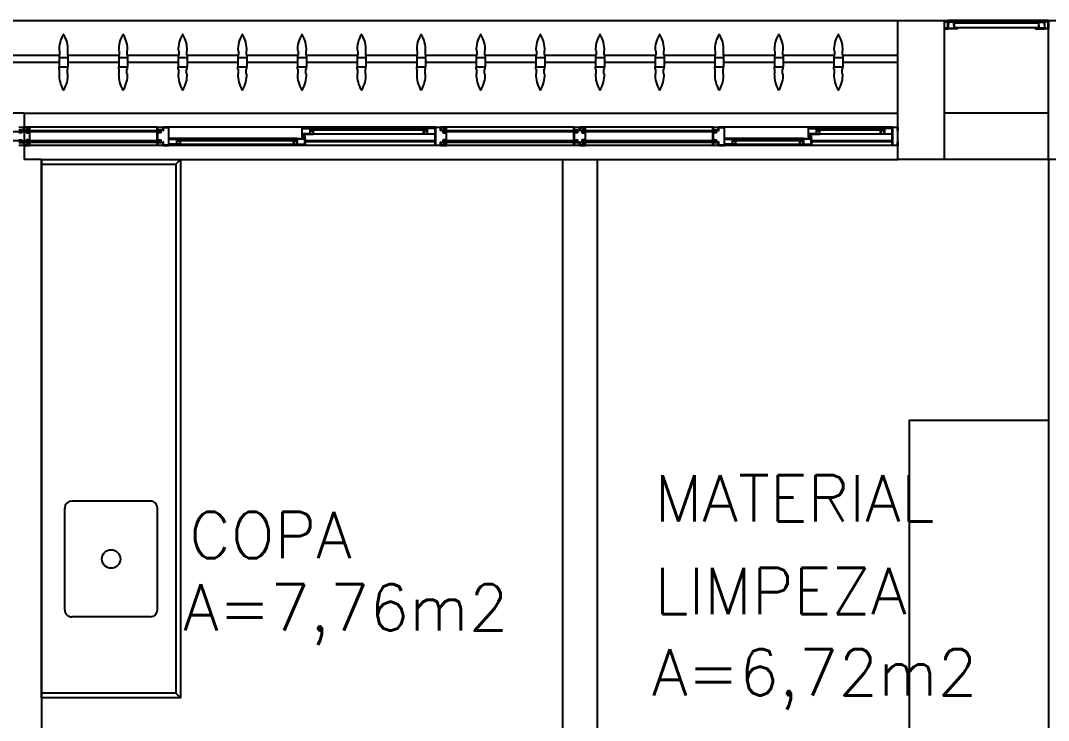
# Model space of a CAD drawing. Header units: millimetres. Extents: x 2128 to 2646, y 1972 to 2207.
# Drawn here: x 2380.021 to 2384.461, y 2112.943 to 2115.965 of the extents above; entities that cross this region are included whole.
import ezdxf

# ---------------------------------------------------------------- set-up
doc = ezdxf.new("R2010")
doc.units = ezdxf.units.MM
doc.linetypes.add('HIDDEN', pattern=[0.375, 0.25, -0.125])
for name, color, linetype in [('AR-ALV', 2, 'Continuous'), ('AR-BRISES', 1, 'Continuous'), ('AR-ESQ', 1, 'Continuous'), ('AR-ESTC', 3, 'Continuous'), ('AR-PEITORIL', 1, 'Continuous'), ('BC-CUBA', 1, 'Continuous'), ('BGR- VISTA', 12, 'Continuous'), ('BR-PAINEL', 1, 'Continuous'), ('BR-SUPORTE', 1, 'Continuous'), ('COZ1', 1, 'Continuous'), ('DT-ESQ-BAGUETE-C', 1, 'Continuous'), ('DT-ESQ-BAGUETE-V', 1, 'Continuous'), ('DT-ESQ-CHAPA DOBRADA-V', 1, 'Continuous'), ('DT-ESQ-MARCO-V', 1, 'Continuous'), ('DT-ESQ-PERFIL CADEIRA-C', 2, 'Continuous'), ('DT-ESQ-PERFIL CADEIRA-V', 2, 'Continuous'), ('DT-ESQ-PERFIL U SIMPLES-C', 2, 'Continuous'), ('DT-ESQ-PERFIL U-C', 2, 'Continuous'), ('DT-ESQ-PERFIL U-V', 1, 'Continuous'), ('DT-ESQ-VENEZIANA-C', 1, 'Continuous'), ('DT-ESQ-VENEZIANA-V', 1, 'Continuous'), ('DT-ESQ-VIDRO-C', 2, 'Continuous'), ('DT-ESQ-VIDRO-PROJ', 32, 'HIDDEN'), ('DT-ESQ-VIDRO-V', 71, 'Continuous'), ('DT-TXTMOD', 1, 'Continuous'), ('ibio', 2, 'Continuous'), ('TEXTO', 2, 'Continuous'), ('Área', 2, 'Continuous')]:
    doc.layers.add(name, color=color, linetype=linetype)
doc.styles.add('S10', font='simplex.shx', dxfattribs={"height": 0.1})
doc.styles.add('UNB-100', font='simplex.shx', dxfattribs={"height": 0.2})

# ---------------------------------------------------------------- blocks, each defined once
blk = doc.blocks.new('CUBAbnc-01P')
at = {"layer": 'COZ1'}
for p, q in [((-0.25, -0.4705), (-0.25, -0.1305)), ((-0.22, -0.1005), (0.22, -0.1005)), ((0.25, -0.4705), (0.25, -0.1305)), ((-0.22, -0.5005), (0.22, -0.5005))]:
    blk.add_line(p, q, dxfattribs=at)
blk.add_circle((0, -0.3005), 0.04, dxfattribs=at)
for centre, start, end in [((-0.22, -0.1305), 90, 180), ((0.22, -0.1305), 0, 90), ((-0.22, -0.4705), 180, 270), ((0.22, -0.4705), 270, 0)]:
    blk.add_arc(centre, 0.03, start, end, dxfattribs=at)
blk = doc.blocks.new('BGR3')
at = {"layer": 'BGR- VISTA'}
for p, q in [((0.58, 2.305), (0.6, 2.325)), ((0, 2.305), (0.58, 2.305)), ((0.58, 2.305), (0.58, 0.02)), ((0.58, 0.02), (0, 0.02)), ((0.6, 0), (0.58, 0.02))]:
    blk.add_line(p, q, dxfattribs=at)
blk.add_lwpolyline([(0.6, 2.325), (0.6, 0), (0, 0), (0, 2.325)], close=True, dxfattribs=at)
at = {"layer": 'BC-CUBA', "rotation": 89.99999999999999}
blk.add_blockref('CUBAbnc-01P', (0, 0.6), dxfattribs=at)
blk = doc.blocks.new('BGR4')
at = {"layer": 'BGR- VISTA'}
blk.add_lwpolyline([(0, 2.325), (0, 0), (-0.6, 0), (-0.6, 2.325)], close=True, dxfattribs=at)
blk = doc.blocks.new('EF21-P')
at = {"layer": 'DT-ESQ-BAGUETE-C', "ltscale": 0.1}
for points in [[(0.4225, -0.08), (0.409, -0.08), (0.409, -0.0785), (0.422, -0.0785, 0.414214), (0.4225, -0.078), (0.4225, -0.067, 0.414214), (0.422, -0.0665), (0.409, -0.0665), (0.409, -0.065), (0.4225, -0.065, -0.414214), (0.424, -0.0665), (0.424, -0.0785, -0.414214)], [(0.7015, -0.08), (0.715, -0.08), (0.715, -0.0785), (0.702, -0.0785, -0.414214), (0.7015, -0.078), (0.7015, -0.067, -0.414214), (0.702, -0.0665), (0.715, -0.0665), (0.715, -0.065), (0.7015, -0.065, 0.414214), (0.7, -0.0665), (0.7, -0.0785, 0.414214)], [(2.61, -0.08), (2.5965, -0.08), (2.5965, -0.0785), (2.6095, -0.0785, 0.414214), (2.61, -0.078), (2.61, -0.067, 0.414214), (2.6095, -0.0665), (2.5965, -0.0665), (2.5965, -0.065), (2.61, -0.065, -0.414214), (2.6115, -0.0665), (2.6115, -0.0785, -0.414214)], [(3.1015, -0.08), (3.115, -0.08), (3.115, -0.0785), (3.102, -0.0785, -0.414214), (3.1015, -0.078), (3.1015, -0.067, -0.414214), (3.102, -0.0665), (3.115, -0.0665), (3.115, -0.065), (3.1015, -0.065, 0.414214), (3.1, -0.0665), (3.1, -0.0785, 0.414214)], [(0.0735, -0.125), (0.06, -0.125), (0.06, -0.1235), (0.073, -0.1235, 0.414214), (0.0735, -0.123), (0.0735, -0.112, 0.414214), (0.073, -0.1115), (0.06, -0.1115), (0.06, -0.11), (0.0735, -0.11, -0.414214), (0.075, -0.1115), (0.075, -0.1235, -0.414214)], [(0.339, -0.125), (0.3525, -0.125), (0.3525, -0.1235), (0.3395, -0.1235, -0.414214), (0.339, -0.123), (0.339, -0.112, -0.414214), (0.3395, -0.1115), (0.3525, -0.1115), (0.3525, -0.11), (0.339, -0.11, 0.414214), (0.3375, -0.1115), (0.3375, -0.1235, 0.414214)], [(2.0485, -0.125), (2.035, -0.125), (2.035, -0.1235), (2.048, -0.1235, 0.414214), (2.0485, -0.123), (2.0485, -0.112, 0.414214), (2.048, -0.1115), (2.035, -0.1115), (2.035, -0.11), (2.0485, -0.11, -0.414214), (2.05, -0.1115), (2.05, -0.1235, -0.414214)], [(2.5265, -0.125), (2.54, -0.125), (2.54, -0.1235), (2.527, -0.1235, -0.414214), (2.5265, -0.123), (2.5265, -0.112, -0.414214), (2.527, -0.1115), (2.54, -0.1115), (2.54, -0.11), (2.5265, -0.11, 0.414214), (2.525, -0.1115), (2.525, -0.1235, 0.414214)]]:
    blk.add_lwpolyline(points, format="xyb", close=True, dxfattribs=at)
at = {"layer": 'DT-ESQ-BAGUETE-V', "ltscale": 0.1}
for p, q in [((0.4225, -0.065), (0.7015, -0.065)), ((2.61, -0.065), (3.1015, -0.065)), ((0.0735, -0.11), (0.339, -0.11)), ((2.0485, -0.11), (2.5265, -0.11))]:
    blk.add_line(p, q, dxfattribs=at)
at = {"layer": 'DT-ESQ-CHAPA DOBRADA-V', "ltscale": 0.1}
for p, q in [((0.025, -0.077), (0.374, -0.077)), ((0.025, -0.08), (0.374, -0.08)), ((2, -0.077), (2.5615, -0.077)), ((2, -0.08), (2.5615, -0.08))]:
    blk.add_line(p, q, dxfattribs=at)
at = {"layer": 'DT-ESQ-MARCO-V', "ltscale": 0.1}
for p, q in [((0.7985, -0.06), (1.3515, -0.06)), ((1.3985, -0.06), (1.9515, -0.06)), ((3.1985, -0.06), (3.7515, -0.06)), ((0.7985, -0.14), (1.3515, -0.14)), ((1.3985, -0.14), (1.9515, -0.14)), ((3.1985, -0.14), (3.7515, -0.14))]:
    blk.add_line(p, q, dxfattribs=at)
at = {"layer": 'DT-ESQ-PERFIL CADEIRA-C', "ltscale": 0.1}
for p, q in [((0.376, -0.0885), (0.4225, -0.0885)), ((0.75, -0.0885), (0.7015, -0.0885)), ((2.5635, -0.0885), (2.61, -0.0885)), ((3.15, -0.0885), (3.1015, -0.0885)), ((0.025, -0.1335), (0.0735, -0.1335)), ((0.3855, -0.1335), (0.339, -0.1335)), ((2, -0.1335), (2.0485, -0.1335)), ((2.573, -0.1335), (2.5265, -0.1335))]:
    blk.add_line(p, q, dxfattribs=at)
for points in [[(0.4225, -0.087, -1), (0.4225, -0.09), (0.376, -0.09, -0.414214), (0.374, -0.088), (0.374, -0.067, -0.414214), (0.376, -0.065), (0.4075, -0.065, -0.414214), (0.409, -0.0665), (0.409, -0.087)], [(0.409, -0.0885, -0.198913), (0.4079, -0.0881, -0.198913), (0.4075, -0.087), (0.4075, -0.067, 0.414214), (0.407, -0.0665), (0.376, -0.0665, 0.414214), (0.3755, -0.067), (0.3755, -0.088, 0.414214), (0.376, -0.0885)], [(0.7015, -0.09), (0.75, -0.09), (0.75, -0.0885), (0.715, -0.0885, 0.198912), (0.7161, -0.0881, 0.198913), (0.7165, -0.087), (0.7165, -0.067, -0.414214), (0.717, -0.0665), (0.75, -0.0665), (0.75, -0.065), (0.7165, -0.065, 0.414214), (0.715, -0.0665), (0.715, -0.0785), (0.715, -0.08), (0.715, -0.087), (0.7015, -0.087, 1)], [(2.61, -0.087, -1), (2.61, -0.09), (2.5635, -0.09, -0.414214), (2.5615, -0.088), (2.5615, -0.067, -0.414214), (2.5635, -0.065), (2.595, -0.065, -0.414214), (2.5965, -0.0665), (2.5965, -0.087)], [(2.5965, -0.0885, -0.198913), (2.5954, -0.0881, -0.198913), (2.595, -0.087), (2.595, -0.067, 0.414214), (2.5945, -0.0665), (2.5635, -0.0665, 0.414214), (2.563, -0.067), (2.563, -0.088, 0.414214), (2.5635, -0.0885)], [(3.1015, -0.09), (3.15, -0.09), (3.15, -0.0885), (3.115, -0.0885, 0.198912), (3.1161, -0.0881, 0.198913), (3.1165, -0.087), (3.1165, -0.067, -0.414214), (3.117, -0.0665), (3.15, -0.0665), (3.15, -0.065), (3.1165, -0.065, 0.414214), (3.115, -0.0665), (3.115, -0.0785), (3.115, -0.08), (3.115, -0.087), (3.1015, -0.087, 1)], [(0.0735, -0.135), (0.025, -0.135), (0.025, -0.1335), (0.06, -0.1335, -0.198912), (0.0589, -0.1331, -0.198913), (0.0585, -0.132), (0.0585, -0.112, 0.414214), (0.058, -0.1115), (0.025, -0.1115), (0.025, -0.11), (0.0585, -0.11, -0.414214), (0.06, -0.1115), (0.06, -0.1235), (0.06, -0.125), (0.06, -0.132), (0.0735, -0.132, -1)], [(0.339, -0.132, 1), (0.339, -0.135), (0.3855, -0.135, 0.414214), (0.3875, -0.133), (0.3875, -0.112, 0.414214), (0.3855, -0.11), (0.354, -0.11, 0.414214), (0.3525, -0.1115), (0.3525, -0.132)], [(0.3525, -0.1335, 0.198913), (0.3536, -0.1331, 0.198913), (0.354, -0.132), (0.354, -0.112, -0.414214), (0.3545, -0.1115), (0.3855, -0.1115, -0.414214), (0.386, -0.112), (0.386, -0.133, -0.414214), (0.3855, -0.1335)], [(2.0485, -0.135), (2, -0.135), (2, -0.1335), (2.035, -0.1335, -0.198912), (2.0339, -0.1331, -0.198913), (2.0335, -0.132), (2.0335, -0.112, 0.414214), (2.033, -0.1115), (2, -0.1115), (2, -0.11), (2.0335, -0.11, -0.414214), (2.035, -0.1115), (2.035, -0.1235), (2.035, -0.125), (2.035, -0.132), (2.0485, -0.132, -1)], [(2.5265, -0.132, 1), (2.5265, -0.135), (2.573, -0.135, 0.414214), (2.575, -0.133), (2.575, -0.112, 0.414214), (2.573, -0.11), (2.5415, -0.11, 0.414214), (2.54, -0.1115), (2.54, -0.132)], [(2.54, -0.1335, 0.198913), (2.5411, -0.1331, 0.198913), (2.5415, -0.132), (2.5415, -0.112, -0.414214), (2.542, -0.1115), (2.573, -0.1115, -0.414214), (2.5735, -0.112), (2.5735, -0.133, -0.414214), (2.573, -0.1335)]]:
    blk.add_lwpolyline(points, format="xyb", close=True, dxfattribs=at)
at = {"layer": 'DT-ESQ-PERFIL CADEIRA-V', "ltscale": 0.1}
for p, q in [((0.4075, -0.09), (0.7015, -0.09)), ((2.595, -0.09), (3.1015, -0.09)), ((0.0735, -0.135), (0.339, -0.135)), ((2.0485, -0.135), (2.5265, -0.135))]:
    blk.add_line(p, q, dxfattribs=at)
at = {"layer": 'DT-ESQ-PERFIL U SIMPLES-C', "ltscale": 0.1}
for points in [[(0.376, -0.102), (0.384, -0.102), (0.384, -0.1005), (0.376, -0.1005, -0.414214), (0.3755, -0.1), (0.3755, -0.092, -0.414214), (0.376, -0.0915), (0.384, -0.0915), (0.384, -0.09), (0.376, -0.09, 0.414214), (0.374, -0.092), (0.374, -0.1, 0.414214)], [(0.3855, -0.098), (0.3775, -0.098), (0.3775, -0.0995), (0.3855, -0.0995, -0.414214), (0.386, -0.1), (0.386, -0.108, -0.414214), (0.3855, -0.1085), (0.3775, -0.1085), (0.3775, -0.11), (0.3855, -0.11, 0.414214), (0.3875, -0.108), (0.3875, -0.1, 0.414214)], [(2.5635, -0.102), (2.5715, -0.102), (2.5715, -0.1005), (2.5635, -0.1005, -0.414214), (2.563, -0.1), (2.563, -0.092, -0.414214), (2.5635, -0.0915), (2.5715, -0.0915), (2.5715, -0.09), (2.5635, -0.09, 0.414214), (2.5615, -0.092), (2.5615, -0.1, 0.414214)], [(2.573, -0.098), (2.565, -0.098), (2.565, -0.0995), (2.573, -0.0995, -0.414214), (2.5735, -0.1), (2.5735, -0.108, -0.414214), (2.573, -0.1085), (2.565, -0.1085), (2.565, -0.11), (2.573, -0.11, 0.414214), (2.575, -0.108), (2.575, -0.1, 0.414214)]]:
    blk.add_lwpolyline(points, format="xyb", close=True, dxfattribs=at)
at = {"layer": 'DT-ESQ-PERFIL U-C', "ltscale": 0.1}
for points in [[(0, -0.0615, -0.414214), (0.0015, -0.06), (0.0235, -0.06, -0.414214), (0.025, -0.0615), (0.025, -0.1385, -0.414214), (0.0235, -0.14), (0.0015, -0.14, -0.414214), (0, -0.1385), (0, -0.125), (0.0015, -0.125), (0.0015, -0.138, 0.414214), (0.002, -0.1385), (0.023, -0.1385, 0.414214), (0.0235, -0.138), (0.0235, -0.062, 0.414214), (0.023, -0.0615), (0.002, -0.0615, 0.414214), (0.0015, -0.062), (0.0015, -0.075), (0, -0.075)], [(0.775, -0.0615, 0.414214), (0.7735, -0.06), (0.7515, -0.06, 0.414214), (0.75, -0.0615), (0.75, -0.1385, 0.414214), (0.7515, -0.14), (0.7735, -0.14, 0.414214), (0.775, -0.1385), (0.775, -0.125), (0.7735, -0.125), (0.7735, -0.138, -0.414214), (0.773, -0.1385), (0.752, -0.1385, -0.414214), (0.7515, -0.138), (0.7515, -0.062, -0.414214), (0.752, -0.0615), (0.773, -0.0615, -0.414214), (0.7735, -0.062), (0.7735, -0.075), (0.775, -0.075)], [(0.8, -0.1285), (0.8, -0.1385, -0.414214), (0.7985, -0.14), (0.7765, -0.14, -0.414214), (0.775, -0.1385), (0.775, -0.125), (0.7765, -0.125), (0.7765, -0.138, 0.414214), (0.777, -0.1385), (0.798, -0.1385, 0.414214), (0.7985, -0.138), (0.7985, -0.1285), (0.7855, -0.1285, -0.414214), (0.784, -0.127), (0.784, -0.117, -0.414214), (0.7855, -0.1155), (0.7985, -0.1155), (0.7985, -0.0845), (0.7855, -0.0845, -0.414214), (0.784, -0.083), (0.784, -0.073, -0.414214), (0.7855, -0.0715), (0.7985, -0.0715), (0.7985, -0.062, 0.414214), (0.798, -0.0615), (0.777, -0.0615, 0.414214), (0.7765, -0.062), (0.7765, -0.075), (0.775, -0.075), (0.775, -0.0615, -0.414214), (0.7765, -0.06), (0.7985, -0.06, -0.414214), (0.8, -0.0615), (0.8, -0.0715, -0.414214), (0.7985, -0.073), (0.7855, -0.073), (0.7855, -0.083), (0.7985, -0.083), (0.7985, -0.083, -0.414214), (0.8, -0.0845), (0.8, -0.1155, -0.414214), (0.7985, -0.117), (0.7985, -0.117), (0.7855, -0.117), (0.7855, -0.127), (0.7985, -0.127, -0.414214)], [(1.35, -0.1285), (1.35, -0.1385, 0.414214), (1.3515, -0.14), (1.3735, -0.14, 0.414214), (1.375, -0.1385), (1.375, -0.125), (1.3735, -0.125), (1.3735, -0.138, -0.414214), (1.373, -0.1385), (1.352, -0.1385, -0.414214), (1.3515, -0.138), (1.3515, -0.1285), (1.3645, -0.1285, 0.414214), (1.366, -0.127), (1.366, -0.117, 0.414214), (1.3645, -0.1155), (1.3515, -0.1155), (1.3515, -0.0845), (1.3645, -0.0845, 0.414214), (1.366, -0.083), (1.366, -0.073, 0.414214), (1.3645, -0.0715), (1.3515, -0.0715), (1.3515, -0.062, -0.414214), (1.352, -0.0615), (1.373, -0.0615, -0.414214), (1.3735, -0.062), (1.3735, -0.075), (1.375, -0.075), (1.375, -0.0615, 0.414214), (1.3735, -0.06), (1.3515, -0.06, 0.414214), (1.35, -0.0615), (1.35, -0.0715, 0.414214), (1.3515, -0.073), (1.3645, -0.073), (1.3645, -0.083), (1.3515, -0.083), (1.3515, -0.083, 0.414214), (1.35, -0.0845), (1.35, -0.1155, 0.414214), (1.3515, -0.117), (1.3515, -0.117), (1.3645, -0.117), (1.3645, -0.127), (1.3515, -0.127, 0.414214)], [(1.4, -0.1285), (1.4, -0.1385, -0.414214), (1.3985, -0.14), (1.3765, -0.14, -0.414214), (1.375, -0.1385), (1.375, -0.125), (1.3765, -0.125), (1.3765, -0.138, 0.414214), (1.377, -0.1385), (1.398, -0.1385, 0.414214), (1.3985, -0.138), (1.3985, -0.1285), (1.3855, -0.1285, -0.414214), (1.384, -0.127), (1.384, -0.117, -0.414214), (1.3855, -0.1155), (1.3985, -0.1155), (1.3985, -0.0845), (1.3855, -0.0845, -0.414214), (1.384, -0.083), (1.384, -0.073, -0.414214), (1.3855, -0.0715), (1.3985, -0.0715), (1.3985, -0.062, 0.414214), (1.398, -0.0615), (1.377, -0.0615, 0.414214), (1.3765, -0.062), (1.3765, -0.075), (1.375, -0.075), (1.375, -0.0615, -0.414214), (1.3765, -0.06), (1.3985, -0.06, -0.414214), (1.4, -0.0615), (1.4, -0.0715, -0.414214), (1.3985, -0.073), (1.3855, -0.073), (1.3855, -0.083), (1.3985, -0.083), (1.3985, -0.083, -0.414214), (1.4, -0.0845), (1.4, -0.1155, -0.414214), (1.3985, -0.117), (1.3985, -0.117), (1.3855, -0.117), (1.3855, -0.127), (1.3985, -0.127, -0.414214)], [(1.95, -0.1285), (1.95, -0.1385, 0.414214), (1.9515, -0.14), (1.9735, -0.14, 0.414214), (1.975, -0.1385), (1.975, -0.125), (1.9735, -0.125), (1.9735, -0.138, -0.414214), (1.973, -0.1385), (1.952, -0.1385, -0.414214), (1.9515, -0.138), (1.9515, -0.1285), (1.9645, -0.1285, 0.414214), (1.966, -0.127), (1.966, -0.117, 0.414214), (1.9645, -0.1155), (1.9515, -0.1155), (1.9515, -0.0845), (1.9645, -0.0845, 0.414214), (1.966, -0.083), (1.966, -0.073, 0.414214), (1.9645, -0.0715), (1.9515, -0.0715), (1.9515, -0.062, -0.414214), (1.952, -0.0615), (1.973, -0.0615, -0.414214), (1.9735, -0.062), (1.9735, -0.075), (1.975, -0.075), (1.975, -0.0615, 0.414214), (1.9735, -0.06), (1.9515, -0.06, 0.414214), (1.95, -0.0615), (1.95, -0.0715, 0.414214), (1.9515, -0.073), (1.9645, -0.073), (1.9645, -0.083), (1.9515, -0.083), (1.9515, -0.083, 0.414214), (1.95, -0.0845), (1.95, -0.1155, 0.414214), (1.9515, -0.117), (1.9515, -0.117), (1.9645, -0.117), (1.9645, -0.127), (1.9515, -0.127, 0.414214)], [(1.975, -0.0615, -0.414214), (1.9765, -0.06), (1.9985, -0.06, -0.414214), (2, -0.0615), (2, -0.1385, -0.414214), (1.9985, -0.14), (1.9765, -0.14, -0.414214), (1.975, -0.1385), (1.975, -0.125), (1.9765, -0.125), (1.9765, -0.138, 0.414214), (1.977, -0.1385), (1.998, -0.1385, 0.414214), (1.9985, -0.138), (1.9985, -0.062, 0.414214), (1.998, -0.0615), (1.977, -0.0615, 0.414214), (1.9765, -0.062), (1.9765, -0.075), (1.975, -0.075)], [(3.175, -0.0615, 0.414214), (3.1735, -0.06), (3.1515, -0.06, 0.414214), (3.15, -0.0615), (3.15, -0.1385, 0.414214), (3.1515, -0.14), (3.1735, -0.14, 0.414214), (3.175, -0.1385), (3.175, -0.125), (3.1735, -0.125), (3.1735, -0.138, -0.414214), (3.173, -0.1385), (3.152, -0.1385, -0.414214), (3.1515, -0.138), (3.1515, -0.062, -0.414214), (3.152, -0.0615), (3.173, -0.0615, -0.414214), (3.1735, -0.062), (3.1735, -0.075), (3.175, -0.075)], [(3.2, -0.1285), (3.2, -0.1385, -0.414214), (3.1985, -0.14), (3.1765, -0.14, -0.414214), (3.175, -0.1385), (3.175, -0.125), (3.1765, -0.125), (3.1765, -0.138, 0.414214), (3.177, -0.1385), (3.198, -0.1385, 0.414214), (3.1985, -0.138), (3.1985, -0.1285), (3.1855, -0.1285, -0.414214), (3.184, -0.127), (3.184, -0.117, -0.414214), (3.1855, -0.1155), (3.1985, -0.1155), (3.1985, -0.0845), (3.1855, -0.0845, -0.414214), (3.184, -0.083), (3.184, -0.073, -0.414214), (3.1855, -0.0715), (3.1985, -0.0715), (3.1985, -0.062, 0.414214), (3.198, -0.0615), (3.177, -0.0615, 0.414214), (3.1765, -0.062), (3.1765, -0.075), (3.175, -0.075), (3.175, -0.0615, -0.414214), (3.1765, -0.06), (3.1985, -0.06, -0.414214), (3.2, -0.0615), (3.2, -0.0715, -0.414214), (3.1985, -0.073), (3.1855, -0.073), (3.1855, -0.083), (3.1985, -0.083), (3.1985, -0.083, -0.414214), (3.2, -0.0845), (3.2, -0.1155, -0.414214), (3.1985, -0.117), (3.1985, -0.117), (3.1855, -0.117), (3.1855, -0.127), (3.1985, -0.127, -0.414214)], [(3.75, -0.1285), (3.75, -0.1385, 0.414214), (3.7515, -0.14), (3.7735, -0.14, 0.414214), (3.775, -0.1385), (3.775, -0.125), (3.7735, -0.125), (3.7735, -0.138, -0.414214), (3.773, -0.1385), (3.752, -0.1385, -0.414214), (3.7515, -0.138), (3.7515, -0.1285), (3.7645, -0.1285, 0.414214), (3.766, -0.127), (3.766, -0.117, 0.414214), (3.7645, -0.1155), (3.7515, -0.1155), (3.7515, -0.0845), (3.7645, -0.0845, 0.414214), (3.766, -0.083), (3.766, -0.073, 0.414214), (3.7645, -0.0715), (3.7515, -0.0715), (3.7515, -0.062, -0.414214), (3.752, -0.0615), (3.773, -0.0615, -0.414214), (3.7735, -0.062), (3.7735, -0.075), (3.775, -0.075), (3.775, -0.0615, 0.414214), (3.7735, -0.06), (3.7515, -0.06, 0.414214), (3.75, -0.0615), (3.75, -0.0715, 0.414214), (3.7515, -0.073), (3.7645, -0.073), (3.7645, -0.083), (3.7515, -0.083), (3.7515, -0.083, 0.414214), (3.75, -0.0845), (3.75, -0.1155, 0.414214), (3.7515, -0.117), (3.7515, -0.117), (3.7645, -0.117), (3.7645, -0.127), (3.7515, -0.127, 0.414214)]]:
    blk.add_lwpolyline(points, format="xyb", close=True, dxfattribs=at)
at = {"layer": 'DT-ESQ-PERFIL U-V', "ltscale": 0.1}
for p, q in [((0.0235, -0.06), (0.7515, -0.06)), ((1.9985, -0.06), (3.1515, -0.06)), ((0.0235, -0.14), (0.7515, -0.14)), ((1.9985, -0.14), (3.1515, -0.14))]:
    blk.add_line(p, q, dxfattribs=at)
at = {"layer": 'DT-ESQ-VIDRO-C', "ltscale": 0.1}
for points in [[(0.7125, -0.085), (0.7125, -0.082), (0.4115, -0.082), (0.4115, -0.085)], [(1.3625, -0.081), (1.3625, -0.075), (0.7875, -0.075), (0.7875, -0.081)], [(1.9625, -0.081), (1.9625, -0.075), (1.3875, -0.075), (1.3875, -0.081)], [(3.1125, -0.085), (3.1125, -0.082), (2.599, -0.082), (2.599, -0.085)], [(3.7625, -0.081), (3.7625, -0.075), (3.1875, -0.075), (3.1875, -0.081)], [(0.063, -0.13), (0.063, -0.127), (0.3495, -0.127), (0.3495, -0.13)], [(2.038, -0.13), (2.038, -0.127), (2.537, -0.127), (2.537, -0.13)]]:
    blk.add_lwpolyline(points, close=True, dxfattribs=at)
at = {"layer": 'DT-ESQ-VIDRO-PROJ', "ltscale": 0.1}
for points in [[(3.7985, -0.14), (3.7765, -0.14, -0.414214), (3.775, -0.1385), (3.775, -0.125), (3.7765, -0.125), (3.7765, -0.138, 0.414214), (3.777, -0.1385), (3.798, -0.1385, 0.414214)], [(3.7985, -0.1285), (3.7855, -0.1285, -0.414214), (3.784, -0.127), (3.784, -0.117, -0.414214), (3.7855, -0.1155), (3.7985, -0.1155)], [(3.7985, -0.0845), (3.7855, -0.0845, -0.414214), (3.784, -0.083), (3.784, -0.073, -0.414214), (3.7855, -0.0715), (3.7985, -0.0715)], [(3.798, -0.0615), (3.777, -0.0615, 0.414214), (3.7765, -0.062), (3.7765, -0.075), (3.775, -0.075), (3.775, -0.0615, -0.414214), (3.7765, -0.06), (3.7985, -0.06, -0.414214)], [(3.7985, -0.117), (3.7855, -0.117), (3.7855, -0.127), (3.7985, -0.127, -0.414214)]]:
    blk.add_lwpolyline(points, format="xyb", dxfattribs=at)
blk.add_lwpolyline([(3.7985, -0.073), (3.7855, -0.073), (3.7855, -0.083), (3.7985, -0.083)], dxfattribs=at)
for points in [[(4.3625, -0.081), (4.3625, -0.075), (3.7875, -0.075), (3.7875, -0.081)], [(4.3625, -0.119), (4.3625, -0.125), (3.7875, -0.125), (3.7875, -0.119)]]:
    blk.add_lwpolyline(points, close=True, dxfattribs=at)
at = {"layer": 'DT-ESQ-VIDRO-V', "ltscale": 0.1}
for points in [[(1.3625, -0.119), (1.3625, -0.125), (0.7875, -0.125), (0.7875, -0.119)], [(1.9625, -0.119), (1.9625, -0.125), (1.3875, -0.125), (1.3875, -0.119)], [(3.7625, -0.119), (3.7625, -0.125), (3.1875, -0.125), (3.1875, -0.119)]]:
    blk.add_lwpolyline(points, close=True, dxfattribs=at)
at = {"layer": 'DT-TXTMOD', "ltscale": 0.1, "style": 'S10', "flags": 3}
for tag, p in [('M01', (0.025, -0.28)), ('M02', (0.3253, -0.28)), ('M03', (0.627, -0.28)), ('M04', (0.9288, -0.28)), ('M05', (1.2306, -0.28)), ('M06', (1.5323, -0.28)), ('M07', (1.8341, -0.28)), ('M08', (2.1359, -0.28)), ('M09', (2.4376, -0.28)), ('M10', (2.7394, -0.28)), ('M11', (3.0412, -0.28)), ('M12', (3.3429, -0.28)), ('M13', (3.6447, -0.28)), ('M14', (3.9464, -0.28)), ('M15', (4.2482, -0.28)), ('M16', (4.55, -0.28)), ('M17', (4.8517, -0.28))]:
    blk.add_attdef(tag, p, '', height=0.1, dxfattribs=at)
blk = doc.blocks.new('BR-MODULO8')
at = {"layer": 'BR-PAINEL'}
for p, q in [((-3.6242, 0.27), (-3.6217, 0.27)), ((-3.6217, 0.27), (-3.6217, 0.25)), ((-3.5883, 0.27), (-3.5883, 0.25)), ((-3.5858, 0.27), (-3.5883, 0.27)), ((-3.3667, 0.27), (-3.3642, 0.27)), ((-3.3642, 0.27), (-3.3642, 0.25)), ((-3.3308, 0.27), (-3.3308, 0.25)), ((-3.3283, 0.27), (-3.3308, 0.27)), ((-3.1092, 0.27), (-3.1067, 0.27)), ((-3.1067, 0.27), (-3.1067, 0.25)), ((-3.0733, 0.27), (-3.0733, 0.25)), ((-3.0708, 0.27), (-3.0733, 0.27)), ((-2.8517, 0.27), (-2.8492, 0.27)), ((-2.8492, 0.27), (-2.8492, 0.25)), ((-2.8158, 0.27), (-2.8158, 0.25)), ((-2.8133, 0.27), (-2.8158, 0.27)), ((-2.5942, 0.27), (-2.5917, 0.27)), ((-2.5917, 0.27), (-2.5917, 0.25)), ((-2.5583, 0.27), (-2.5583, 0.25)), ((-2.5558, 0.27), (-2.5583, 0.27)), ((-2.3367, 0.27), (-2.3342, 0.27)), ((-2.3342, 0.27), (-2.3342, 0.25)), ((-2.3008, 0.27), (-2.3008, 0.25)), ((-2.2983, 0.27), (-2.3008, 0.27)), ((-2.0792, 0.27), (-2.0767, 0.27)), ((-2.0767, 0.27), (-2.0767, 0.25)), ((-2.0433, 0.27), (-2.0433, 0.25)), ((-2.0408, 0.27), (-2.0433, 0.27)), ((-1.8217, 0.27), (-1.8192, 0.27)), ((-1.8192, 0.27), (-1.8192, 0.25)), ((-1.7858, 0.27), (-1.7858, 0.25)), ((-1.7833, 0.27), (-1.7858, 0.27)), ((-1.5642, 0.27), (-1.5617, 0.27)), ((-1.5617, 0.27), (-1.5617, 0.25)), ((-1.5283, 0.27), (-1.5283, 0.25)), ((-1.5258, 0.27), (-1.5283, 0.27)), ((-1.3067, 0.27), (-1.3042, 0.27)), ((-1.3042, 0.27), (-1.3042, 0.25)), ((-1.2708, 0.27), (-1.2708, 0.25)), ((-1.2683, 0.27), (-1.2708, 0.27)), ((-1.0492, 0.27), (-1.0467, 0.27)), ((-1.0467, 0.27), (-1.0467, 0.25)), ((-1.0133, 0.27), (-1.0133, 0.25)), ((-1.0108, 0.27), (-1.0133, 0.27)), ((-0.7917, 0.27), (-0.7892, 0.27)), ((-0.7892, 0.27), (-0.7892, 0.25)), ((-0.7558, 0.27), (-0.7558, 0.25)), ((-0.7533, 0.27), (-0.7558, 0.27)), ((-0.5342, 0.27), (-0.5317, 0.27)), ((-0.5317, 0.27), (-0.5317, 0.25)), ((-0.4958, 0.27), (-0.4983, 0.27)), ((-0.4983, 0.27), (-0.4983, 0.25)), ((-0.2767, 0.27), (-0.2742, 0.27)), ((-0.2742, 0.27), (-0.2742, 0.25)), ((-0.2408, 0.27), (-0.2408, 0.25)), ((-0.2383, 0.27), (-0.2408, 0.27)), ((-3.6242, 0.25), (-3.6242, 0.24)), ((-3.6242, 0.25), (-3.6217, 0.25)), ((-3.6242, 0.24), (-3.5858, 0.24)), ((-3.6242, 0.24), (-3.6242, 0.2)), ((-3.5858, 0.25), (-3.5883, 0.25)), ((-3.5858, 0.25), (-3.5858, 0.24)), ((-3.5858, 0.24), (-3.5858, 0.2)), ((-3.3667, 0.25), (-3.3667, 0.24)), ((-3.3667, 0.25), (-3.3642, 0.25)), ((-3.3667, 0.24), (-3.3283, 0.24)), ((-3.3667, 0.24), (-3.3667, 0.2)), ((-3.3283, 0.25), (-3.3308, 0.25)), ((-3.3283, 0.25), (-3.3283, 0.24)), ((-3.3283, 0.24), (-3.3283, 0.2)), ((-3.1092, 0.25), (-3.1092, 0.24)), ((-3.1092, 0.25), (-3.1067, 0.25)), ((-3.1092, 0.24), (-3.0708, 0.24)), ((-3.1092, 0.24), (-3.1092, 0.2)), ((-3.0708, 0.25), (-3.0733, 0.25)), ((-3.0708, 0.25), (-3.0708, 0.24)), ((-3.0708, 0.24), (-3.0708, 0.2)), ((-2.8517, 0.25), (-2.8517, 0.24)), ((-2.8517, 0.25), (-2.8492, 0.25)), ((-2.8517, 0.24), (-2.8133, 0.24)), ((-2.8517, 0.24), (-2.8517, 0.2)), ((-2.8133, 0.25), (-2.8158, 0.25)), ((-2.8133, 0.25), (-2.8133, 0.24)), ((-2.8133, 0.24), (-2.8133, 0.2)), ((-2.5942, 0.25), (-2.5942, 0.24)), ((-2.5942, 0.25), (-2.5917, 0.25)), ((-2.5942, 0.24), (-2.5558, 0.24)), ((-2.5942, 0.24), (-2.5942, 0.2)), ((-2.5558, 0.25), (-2.5583, 0.25)), ((-2.5558, 0.25), (-2.5558, 0.24)), ((-2.5558, 0.24), (-2.5558, 0.2)), ((-2.3367, 0.25), (-2.3367, 0.24)), ((-2.3367, 0.25), (-2.3342, 0.25)), ((-2.3367, 0.24), (-2.2983, 0.24)), ((-2.3367, 0.24), (-2.3367, 0.2)), ((-2.2983, 0.25), (-2.3008, 0.25)), ((-2.2983, 0.25), (-2.2983, 0.24)), ((-2.2983, 0.24), (-2.2983, 0.2)), ((-2.0792, 0.25), (-2.0792, 0.24)), ((-2.0792, 0.25), (-2.0767, 0.25)), ((-2.0792, 0.24), (-2.0408, 0.24)), ((-2.0792, 0.24), (-2.0792, 0.2)), ((-2.0408, 0.25), (-2.0433, 0.25)), ((-2.0408, 0.25), (-2.0408, 0.24)), ((-2.0408, 0.24), (-2.0408, 0.2)), ((-1.8217, 0.25), (-1.8217, 0.24)), ((-1.8217, 0.25), (-1.8192, 0.25)), ((-1.8217, 0.24), (-1.7833, 0.24)), ((-1.8217, 0.24), (-1.8217, 0.2)), ((-1.7833, 0.25), (-1.7858, 0.25)), ((-1.7833, 0.25), (-1.7833, 0.24)), ((-1.7833, 0.24), (-1.7833, 0.2)), ((-1.5642, 0.25), (-1.5642, 0.24)), ((-1.5642, 0.25), (-1.5617, 0.25)), ((-1.5642, 0.24), (-1.5258, 0.24)), ((-1.5642, 0.24), (-1.5642, 0.2)), ((-1.5258, 0.25), (-1.5283, 0.25)), ((-1.5258, 0.25), (-1.5258, 0.24)), ((-1.5258, 0.24), (-1.5258, 0.2)), ((-1.3067, 0.25), (-1.3067, 0.24)), ((-1.3067, 0.25), (-1.3042, 0.25)), ((-1.3067, 0.24), (-1.2683, 0.24)), ((-1.3067, 0.24), (-1.3067, 0.2)), ((-1.2683, 0.25), (-1.2708, 0.25)), ((-1.2683, 0.25), (-1.2683, 0.24)), ((-1.2683, 0.24), (-1.2683, 0.2)), ((-1.0492, 0.25), (-1.0492, 0.24)), ((-1.0492, 0.25), (-1.0467, 0.25)), ((-1.0492, 0.24), (-1.0108, 0.24)), ((-1.0492, 0.24), (-1.0492, 0.2)), ((-1.0108, 0.25), (-1.0133, 0.25)), ((-1.0108, 0.25), (-1.0108, 0.24)), ((-1.0108, 0.24), (-1.0108, 0.2)), ((-0.7917, 0.25), (-0.7917, 0.24)), ((-0.7917, 0.25), (-0.7892, 0.25)), ((-0.7917, 0.24), (-0.7533, 0.24)), ((-0.7917, 0.24), (-0.7917, 0.2)), ((-0.7533, 0.25), (-0.7558, 0.25)), ((-0.7533, 0.25), (-0.7533, 0.24)), ((-0.7533, 0.24), (-0.7533, 0.2)), ((-0.5342, 0.25), (-0.5317, 0.25)), ((-0.5342, 0.25), (-0.5342, 0.24)), ((-0.5342, 0.24), (-0.5342, 0.2)), ((-0.5342, 0.24), (-0.4958, 0.24)), ((-0.4958, 0.25), (-0.4983, 0.25)), ((-0.4958, 0.25), (-0.4958, 0.24)), ((-0.4958, 0.24), (-0.4958, 0.2)), ((-0.2767, 0.25), (-0.2767, 0.24)), ((-0.2767, 0.25), (-0.2742, 0.25)), ((-0.2767, 0.24), (-0.2383, 0.24)), ((-0.2767, 0.24), (-0.2767, 0.2)), ((-0.2383, 0.25), (-0.2408, 0.25)), ((-0.2383, 0.25), (-0.2383, 0.24)), ((-0.2383, 0.24), (-0.2383, 0.2)), ((-3.6242, 0.2), (-3.5858, 0.2)), ((-3.6242, 0.19), (-3.6242, 0.2)), ((-3.6242, 0.19), (-3.6217, 0.19)), ((-3.6217, 0.17), (-3.6217, 0.19)), ((-3.5858, 0.19), (-3.5883, 0.19)), ((-3.5883, 0.17), (-3.5883, 0.19)), ((-3.5858, 0.19), (-3.5858, 0.2)), ((-3.3667, 0.2), (-3.3283, 0.2)), ((-3.3667, 0.19), (-3.3667, 0.2)), ((-3.3667, 0.19), (-3.3642, 0.19)), ((-3.3642, 0.17), (-3.3642, 0.19)), ((-3.3283, 0.19), (-3.3308, 0.19)), ((-3.3308, 0.17), (-3.3308, 0.19)), ((-3.3283, 0.19), (-3.3283, 0.2)), ((-3.1092, 0.2), (-3.0708, 0.2)), ((-3.1092, 0.19), (-3.1092, 0.2)), ((-3.1092, 0.19), (-3.1067, 0.19)), ((-3.1067, 0.17), (-3.1067, 0.19)), ((-3.0708, 0.19), (-3.0733, 0.19)), ((-3.0733, 0.17), (-3.0733, 0.19)), ((-3.0708, 0.19), (-3.0708, 0.2)), ((-2.8517, 0.2), (-2.8133, 0.2)), ((-2.8517, 0.19), (-2.8517, 0.2)), ((-2.8517, 0.19), (-2.8492, 0.19)), ((-2.8492, 0.17), (-2.8492, 0.19)), ((-2.8133, 0.19), (-2.8158, 0.19)), ((-2.8158, 0.17), (-2.8158, 0.19)), ((-2.8133, 0.19), (-2.8133, 0.2)), ((-2.5942, 0.2), (-2.5558, 0.2)), ((-2.5942, 0.19), (-2.5942, 0.2)), ((-2.5942, 0.19), (-2.5917, 0.19)), ((-2.5917, 0.17), (-2.5917, 0.19)), ((-2.5558, 0.19), (-2.5583, 0.19)), ((-2.5583, 0.17), (-2.5583, 0.19)), ((-2.5558, 0.19), (-2.5558, 0.2)), ((-2.3367, 0.2), (-2.2983, 0.2)), ((-2.3367, 0.19), (-2.3367, 0.2)), ((-2.3367, 0.19), (-2.3342, 0.19)), ((-2.3342, 0.17), (-2.3342, 0.19)), ((-2.2983, 0.19), (-2.3008, 0.19)), ((-2.3008, 0.17), (-2.3008, 0.19)), ((-2.2983, 0.19), (-2.2983, 0.2)), ((-2.0792, 0.2), (-2.0408, 0.2)), ((-2.0792, 0.19), (-2.0792, 0.2)), ((-2.0792, 0.19), (-2.0767, 0.19)), ((-2.0767, 0.17), (-2.0767, 0.19)), ((-2.0408, 0.19), (-2.0433, 0.19)), ((-2.0433, 0.17), (-2.0433, 0.19)), ((-2.0408, 0.19), (-2.0408, 0.2)), ((-1.8217, 0.2), (-1.7833, 0.2)), ((-1.8217, 0.19), (-1.8217, 0.2)), ((-1.8217, 0.19), (-1.8192, 0.19)), ((-1.8192, 0.17), (-1.8192, 0.19)), ((-1.7833, 0.19), (-1.7858, 0.19)), ((-1.7858, 0.17), (-1.7858, 0.19)), ((-1.7833, 0.19), (-1.7833, 0.2)), ((-1.5642, 0.2), (-1.5258, 0.2)), ((-1.5642, 0.19), (-1.5642, 0.2)), ((-1.5642, 0.19), (-1.5617, 0.19)), ((-1.5617, 0.17), (-1.5617, 0.19)), ((-1.5258, 0.19), (-1.5283, 0.19)), ((-1.5283, 0.17), (-1.5283, 0.19)), ((-1.5258, 0.19), (-1.5258, 0.2)), ((-1.3067, 0.2), (-1.2683, 0.2)), ((-1.3067, 0.19), (-1.3067, 0.2)), ((-1.3067, 0.19), (-1.3042, 0.19)), ((-1.3042, 0.17), (-1.3042, 0.19)), ((-1.2683, 0.19), (-1.2708, 0.19)), ((-1.2708, 0.17), (-1.2708, 0.19)), ((-1.2683, 0.19), (-1.2683, 0.2)), ((-1.0492, 0.2), (-1.0108, 0.2)), ((-1.0492, 0.19), (-1.0492, 0.2)), ((-1.0492, 0.19), (-1.0467, 0.19)), ((-1.0467, 0.17), (-1.0467, 0.19)), ((-1.0108, 0.19), (-1.0133, 0.19)), ((-1.0133, 0.17), (-1.0133, 0.19)), ((-1.0108, 0.19), (-1.0108, 0.2)), ((-0.7917, 0.2), (-0.7533, 0.2)), ((-0.7917, 0.19), (-0.7917, 0.2)), ((-0.7917, 0.19), (-0.7892, 0.19)), ((-0.7892, 0.17), (-0.7892, 0.19)), ((-0.7533, 0.19), (-0.7558, 0.19)), ((-0.7558, 0.17), (-0.7558, 0.19)), ((-0.7533, 0.19), (-0.7533, 0.2)), ((-0.5342, 0.19), (-0.5342, 0.2)), ((-0.5342, 0.2), (-0.4958, 0.2)), ((-0.5342, 0.19), (-0.5317, 0.19)), ((-0.5317, 0.17), (-0.5317, 0.19)), ((-0.4983, 0.17), (-0.4983, 0.19)), ((-0.4958, 0.19), (-0.4983, 0.19)), ((-0.4958, 0.19), (-0.4958, 0.2)), ((-0.2767, 0.2), (-0.2383, 0.2)), ((-0.2767, 0.19), (-0.2767, 0.2)), ((-0.2767, 0.19), (-0.2742, 0.19)), ((-0.2742, 0.17), (-0.2742, 0.19)), ((-0.2383, 0.19), (-0.2408, 0.19)), ((-0.2408, 0.17), (-0.2408, 0.19)), ((-0.2383, 0.19), (-0.2383, 0.2)), ((-3.6242, 0.17), (-3.6217, 0.17)), ((-3.5858, 0.17), (-3.5883, 0.17)), ((-3.3667, 0.17), (-3.3642, 0.17)), ((-3.3283, 0.17), (-3.3308, 0.17)), ((-3.1092, 0.17), (-3.1067, 0.17)), ((-3.0708, 0.17), (-3.0733, 0.17)), ((-2.8517, 0.17), (-2.8492, 0.17)), ((-2.8133, 0.17), (-2.8158, 0.17)), ((-2.5942, 0.17), (-2.5917, 0.17)), ((-2.5558, 0.17), (-2.5583, 0.17)), ((-2.3367, 0.17), (-2.3342, 0.17)), ((-2.2983, 0.17), (-2.3008, 0.17)), ((-2.0792, 0.17), (-2.0767, 0.17)), ((-2.0408, 0.17), (-2.0433, 0.17)), ((-1.8217, 0.17), (-1.8192, 0.17)), ((-1.7833, 0.17), (-1.7858, 0.17)), ((-1.5642, 0.17), (-1.5617, 0.17)), ((-1.5258, 0.17), (-1.5283, 0.17)), ((-1.3067, 0.17), (-1.3042, 0.17)), ((-1.2683, 0.17), (-1.2708, 0.17)), ((-1.0492, 0.17), (-1.0467, 0.17)), ((-1.0108, 0.17), (-1.0133, 0.17)), ((-0.7917, 0.17), (-0.7892, 0.17)), ((-0.7533, 0.17), (-0.7558, 0.17)), ((-0.5342, 0.17), (-0.5317, 0.17)), ((-0.4958, 0.17), (-0.4983, 0.17)), ((-0.2767, 0.17), (-0.2742, 0.17)), ((-0.2383, 0.17), (-0.2408, 0.17))]:
    blk.add_line(p, q, dxfattribs=at)
for centre, radius, start, end in [((-3.4992, 0.2739), 0.1251, 148.4721, 181.772), ((-3.605, 0.3387), 0.001, 37.1012, 142.8988), ((-3.7108, 0.2739), 0.1251, 358.228, 31.5279), ((-3.2417, 0.2739), 0.1251, 148.4721, 181.772), ((-3.3475, 0.3387), 0.001, 37.1012, 142.8988), ((-3.4533, 0.2739), 0.1251, 358.228, 31.5279), ((-2.9842, 0.2739), 0.1251, 148.4721, 181.772), ((-3.09, 0.3387), 0.001, 37.1012, 142.8988), ((-3.1958, 0.2739), 0.1251, 358.228, 31.5279), ((-2.7267, 0.2739), 0.1251, 148.4721, 181.772), ((-2.8325, 0.3387), 0.001, 37.1012, 142.8988), ((-2.9383, 0.2739), 0.1251, 358.228, 31.5279), ((-2.4692, 0.2739), 0.1251, 148.4721, 181.772), ((-2.575, 0.3387), 0.001, 37.1012, 142.8988), ((-2.6808, 0.2739), 0.1251, 358.228, 31.5279), ((-2.2117, 0.2739), 0.1251, 148.4721, 181.772), ((-2.3175, 0.3387), 0.001, 37.1012, 142.8988), ((-2.4233, 0.2739), 0.1251, 358.228, 31.5279), ((-1.9542, 0.2739), 0.1251, 148.4721, 181.772), ((-2.06, 0.3387), 0.001, 37.1012, 142.8988), ((-2.1658, 0.2739), 0.1251, 358.228, 31.5279), ((-1.6967, 0.2739), 0.1251, 148.4721, 181.772), ((-1.8025, 0.3387), 0.001, 37.1012, 142.8988), ((-1.9083, 0.2739), 0.1251, 358.228, 31.5279), ((-1.4392, 0.2739), 0.1251, 148.4721, 181.772), ((-1.545, 0.3387), 0.001, 37.1012, 142.8988), ((-1.6508, 0.2739), 0.1251, 358.228, 31.5279), ((-1.1817, 0.2739), 0.1251, 148.4721, 181.772), ((-1.2875, 0.3387), 0.001, 37.1012, 142.8988), ((-1.3933, 0.2739), 0.1251, 358.228, 31.5279), ((-0.9242, 0.2739), 0.1251, 148.4721, 181.772), ((-1.03, 0.3387), 0.001, 37.1012, 142.8988), ((-1.1358, 0.2739), 0.1251, 358.228, 31.5279), ((-0.6667, 0.2739), 0.1251, 148.4721, 181.772), ((-0.7725, 0.3387), 0.001, 37.1012, 142.8988), ((-0.8783, 0.2739), 0.1251, 358.228, 31.5279), ((-0.4092, 0.2739), 0.1251, 148.4721, 181.772), ((-0.515, 0.3387), 0.001, 37.1012, 142.8988), ((-0.6208, 0.2739), 0.1251, 358.228, 31.5279), ((-0.1517, 0.2739), 0.1251, 148.4721, 181.772), ((-0.2575, 0.3387), 0.001, 37.1012, 142.8988), ((-0.3633, 0.2739), 0.1251, 358.228, 31.5279), ((-3.4992, 0.1661), 0.1251, 178.228, 211.5279), ((-3.7108, 0.1661), 0.1251, 328.4721, 1.772), ((-3.2417, 0.1661), 0.1251, 178.228, 211.5279), ((-3.4533, 0.1661), 0.1251, 328.4721, 1.772), ((-2.9842, 0.1661), 0.1251, 178.228, 211.5279), ((-3.1958, 0.1661), 0.1251, 328.4721, 1.772), ((-2.7267, 0.1661), 0.1251, 178.228, 211.5279), ((-2.9383, 0.1661), 0.1251, 328.4721, 1.772), ((-2.4692, 0.1661), 0.1251, 178.228, 211.5279), ((-2.6808, 0.1661), 0.1251, 328.4721, 1.772), ((-2.2117, 0.1661), 0.1251, 178.228, 211.5279), ((-2.4233, 0.1661), 0.1251, 328.4721, 1.772), ((-1.9542, 0.1661), 0.1251, 178.228, 211.5279), ((-2.1658, 0.1661), 0.1251, 328.4721, 1.772), ((-1.6967, 0.1661), 0.1251, 178.228, 211.5279), ((-1.9083, 0.1661), 0.1251, 328.4721, 1.772), ((-1.4392, 0.1661), 0.1251, 178.228, 211.5279), ((-1.6508, 0.1661), 0.1251, 328.4721, 1.772), ((-1.1817, 0.1661), 0.1251, 178.228, 211.5279), ((-1.3933, 0.1661), 0.1251, 328.4721, 1.772), ((-0.9242, 0.1661), 0.1251, 178.228, 211.5279), ((-1.1358, 0.1661), 0.1251, 328.4721, 1.772), ((-0.6667, 0.1661), 0.1251, 178.228, 211.5279), ((-0.8783, 0.1661), 0.1251, 328.4721, 1.772), ((-0.4092, 0.1661), 0.1251, 178.228, 211.5279), ((-0.6208, 0.1661), 0.1251, 328.4721, 1.772), ((-0.1517, 0.1661), 0.1251, 178.228, 211.5279), ((-0.3633, 0.1661), 0.1251, 328.4721, 1.772), ((-3.605, 0.1013), 0.001, 217.1012, 322.8988), ((-3.3475, 0.1013), 0.001, 217.1012, 322.8988), ((-3.09, 0.1013), 0.001, 217.1012, 322.8988), ((-2.8325, 0.1013), 0.001, 217.1012, 322.8988), ((-2.575, 0.1013), 0.001, 217.1012, 322.8988), ((-2.3175, 0.1013), 0.001, 217.1012, 322.8988), ((-2.06, 0.1013), 0.001, 217.1012, 322.8988), ((-1.8025, 0.1013), 0.001, 217.1012, 322.8988), ((-1.545, 0.1013), 0.001, 217.1012, 322.8988), ((-1.2875, 0.1013), 0.001, 217.1012, 322.8988), ((-1.03, 0.1013), 0.001, 217.1012, 322.8988), ((-0.7725, 0.1013), 0.001, 217.1012, 322.8988), ((-0.515, 0.1013), 0.001, 217.1012, 322.8988), ((-0.2575, 0.1013), 0.001, 217.1012, 322.8988)]:
    blk.add_arc(centre, radius, start, end, dxfattribs=at)
at = {"layer": 'BR-SUPORTE'}
for p, q in [((-3.8433, 0.25), (-3.6217, 0.25)), ((-3.5858, 0.25), (-3.3642, 0.25)), ((-3.3283, 0.25), (-3.1067, 0.25)), ((-3.0708, 0.25), (-2.8492, 0.25)), ((-2.8133, 0.25), (-2.5917, 0.25)), ((-2.5558, 0.25), (-2.3342, 0.25)), ((-2.2983, 0.25), (-2.0767, 0.25)), ((-2.0408, 0.25), (-1.8192, 0.25)), ((-1.7833, 0.25), (-1.5617, 0.25)), ((-1.5258, 0.25), (-1.3042, 0.25)), ((-1.2683, 0.25), (-1.0467, 0.25)), ((-1.0108, 0.25), (-0.7892, 0.25)), ((-0.7533, 0.25), (-0.5317, 0.25)), ((-0.4958, 0.25), (-0.2742, 0.25)), ((-0.2383, 0.25), (0, 0.25)), ((-3.8433, 0.22), (-3.6242, 0.22)), ((-3.5858, 0.22), (-3.3667, 0.22)), ((-3.3283, 0.22), (-3.1092, 0.22)), ((-3.0708, 0.22), (-2.8517, 0.22)), ((-2.8133, 0.22), (-2.5942, 0.22)), ((-2.5558, 0.22), (-2.3367, 0.22)), ((-2.2983, 0.22), (-2.0792, 0.22)), ((-2.0408, 0.22), (-1.8217, 0.22)), ((-1.7833, 0.22), (-1.5642, 0.22)), ((-1.5258, 0.22), (-1.3067, 0.22)), ((-1.2683, 0.22), (-1.0492, 0.22)), ((-1.0108, 0.22), (-0.7917, 0.22)), ((-0.7533, 0.22), (-0.5342, 0.22)), ((-0.4958, 0.22), (-0.2767, 0.22)), ((-0.2383, 0.22), (0, 0.22))]:
    blk.add_line(p, q, dxfattribs=at)
blk = doc.blocks.new('EF01C-P')
at = {"layer": 'DT-ESQ-BAGUETE-C', "ltscale": 0.1}
for points in [[(0.0015, 0.035), (0.015, 0.035), (0.015, 0.0335), (0.0015, 0.0335), (0.0015, 0.005), (0.015, 0.005), (0.015, 0.0035), (0.0015, 0.0035, -0.414214), (0, 0.005), (0, 0.0335, -0.414214)], [(0.4485, 0.035), (0.435, 0.035), (0.435, 0.0335), (0.4485, 0.0335), (0.4485, 0.005), (0.435, 0.005), (0.435, 0.0035), (0.4485, 0.0035, 0.414214), (0.45, 0.005), (0.45, 0.0335, 0.414214)]]:
    blk.add_lwpolyline(points, format="xyb", close=True, dxfattribs=at)
at = {"layer": 'DT-ESQ-PERFIL CADEIRA-C', "ltscale": 0.1}
for points in [[(0.01, 0.0015), (0.01, 0.003), (0.0015, 0.003, 1), (0.0015, 0), (0.015, 0, 0.414214), (0.0165, 0.0015), (0.0165, 0.0335), (0.043, 0.0335)], [(0.043, 0.0065), (0.018, 0.0065), (0.018, 0.0165), (0.0165, 0.0165), (0.0165, 0.0065, 0.414214), (0.018, 0.005), (0.043, 0.005), (0.0565, 0.005, 1), (0.0565, 0.008), (0.043, 0.008), (0.043, 0.02), (0.043, 0.032), (0.0565, 0.032, 1), (0.0565, 0.035), (0.043, 0.035), (0.0165, 0.035, 0.414214), (0.015, 0.0335), (0.015, 0.0015), (0.0015, 0.0015)], [(0.0415, 0.02), (0.0415, 0.032, -0.414214), (0.043, 0.0335), (0.0565, 0.0335)], [(0.0415, 0.02), (0.0415, 0.008, 0.414214), (0.043, 0.0065), (0.0565, 0.0065)], [(0.407, 0.0065), (0.432, 0.0065), (0.432, 0.0165), (0.4335, 0.0165), (0.4335, 0.0065, -0.414214), (0.432, 0.005), (0.407, 0.005), (0.3935, 0.005, -1), (0.3935, 0.008), (0.407, 0.008), (0.407, 0.02), (0.407, 0.032), (0.3935, 0.032, -1), (0.3935, 0.035), (0.407, 0.035), (0.4335, 0.035, -0.414214), (0.435, 0.0335), (0.435, 0.0015), (0.4485, 0.0015)], [(0.4085, 0.02), (0.4085, 0.032, 0.414214), (0.407, 0.0335), (0.3935, 0.0335)], [(0.4085, 0.02), (0.4085, 0.008, -0.414214), (0.407, 0.0065), (0.3935, 0.0065)], [(0.44, 0.0015), (0.44, 0.003), (0.4485, 0.003, -1), (0.4485, 0), (0.435, 0, -0.414214), (0.4335, 0.0015), (0.4335, 0.0335), (0.407, 0.0335)]]:
    blk.add_lwpolyline(points, format="xyb", dxfattribs=at)
at = {"layer": 'DT-ESQ-PERFIL CADEIRA-V', "ltscale": 0.1}
blk.add_line((0.015, 0), (0.435, 0), dxfattribs=at)
at = {"layer": 'DT-ESQ-VENEZIANA-C', "ltscale": 0.1}
for p, q in [((0.043, 0.0105), (0.407, 0.0105)), ((0.043, 0.009), (0.407, 0.009))]:
    blk.add_line(p, q, dxfattribs=at)
at = {"layer": 'DT-ESQ-VENEZIANA-V', "ltscale": 0.1}
blk.add_line((0.043, 0.031), (0.407, 0.031), dxfattribs=at)
at = {"layer": 'DT-TXTMOD', "ltscale": 0.1, "style": 'S10', "flags": 3}
blk.add_attdef('EF01C', (0.0208, -0.14), '', height=0.1, dxfattribs=at)

msp = doc.modelspace()

# ---------------------------------------------------------------- linework, layer by layer
at = {"layer": 'AR-ALV'}
for p, q in [((2380.0365, 2115.5651), (2378.6615, 2115.5651)), ((2380.0365, 2115.5651), (2380.0365, 2115.3651)), ((2384.4615, 2115.5651), (2384.0115, 2115.5651)), ((2380.1115, 2115.3651), (2380.0365, 2115.3651)), ((2380.1115, 2115.3651), (2380.1115, 2111.9151)), ((2382.3615, 2115.3651), (2382.3615, 2111.9151)), ((2382.3615, 2115.3651), (2382.5115, 2115.3651)), ((2382.5115, 2115.3651), (2382.5115, 2111.9151)), ((2384.4615, 2115.3651), (2384.0115, 2115.3651)), ((2384.4615, 2115.3651), (2384.4615, 2111.9151))]:
    msp.add_line(p, q, dxfattribs=at)
at = {"layer": 'AR-ESTC'}
for p, q in [((2383.8115, 2115.3651), (2383.8115, 2115.9651)), ((2383.8115, 2115.9651), (2384.0115, 2115.9651)), ((2384.0115, 2115.9651), (2384.0115, 2115.3651)), ((2384.4615, 2115.3651), (2384.4615, 2115.9651)), ((2384.4615, 2115.9651), (2384.6615, 2115.9651)), ((2384.0115, 2115.3651), (2383.8115, 2115.3651)), ((2384.6615, 2115.3651), (2384.4615, 2115.3651))]:
    msp.add_line(p, q, dxfattribs=at)
at = {"layer": 'AR-PEITORIL'}
for p, q in [((2380.0365, 2115.5651), (2383.8115, 2115.5651)), ((2380.1115, 2115.3651), (2383.8115, 2115.3651))]:
    msp.add_line(p, q, dxfattribs=at)
at = {"layer": 'ibio'}
msp.add_line((2371.8115, 2115.9651), (2414.6615, 2115.9651), dxfattribs=at)

# ---------------------------------------------------------------- block references
at = {"layer": 'AR-BRISES'}
msp.add_blockref('BR-MODULO8', (2383.8115, 2115.5651), dxfattribs=at)
at = {"layer": 'AR-ESQ', "rotation": 180}
for name, p in [('EF01C-P', (2384.4615, 2115.9651)), ('EF21-P', (2383.8115, 2115.3651))]:
    msp.add_blockref(name, p, dxfattribs=at)
at = {"layer": 'BGR- VISTA'}
for name, p in [('BGR3', (2380.1115, 2113.0401)), ('BGR4', (2384.4615, 2111.9151))]:
    msp.add_blockref(name, p, dxfattribs=at)

# ---------------------------------------------------------------- texts
at = {"layer": 'TEXTO', "style": 'UNB-100'}
for s, p in [('MATERIAL', (2382.7605, 2113.8012)), ('COPA', (2380.7491, 2113.6434)), ('LIMPEZA', (2382.7605, 2113.4012))]:
    msp.add_text(s, height=0.2, dxfattribs=at).set_placement(p)
at = {"layer": 'Área', "style": 'UNB-100'}
for s, p in [('A=7,76m2', (2380.723, 2113.3307)), ('A=6,72m2', (2382.7486, 2113.0509))]:
    msp.add_text(s, height=0.2, dxfattribs=at).set_placement(p)

doc.saveas('drawing.dxf')
